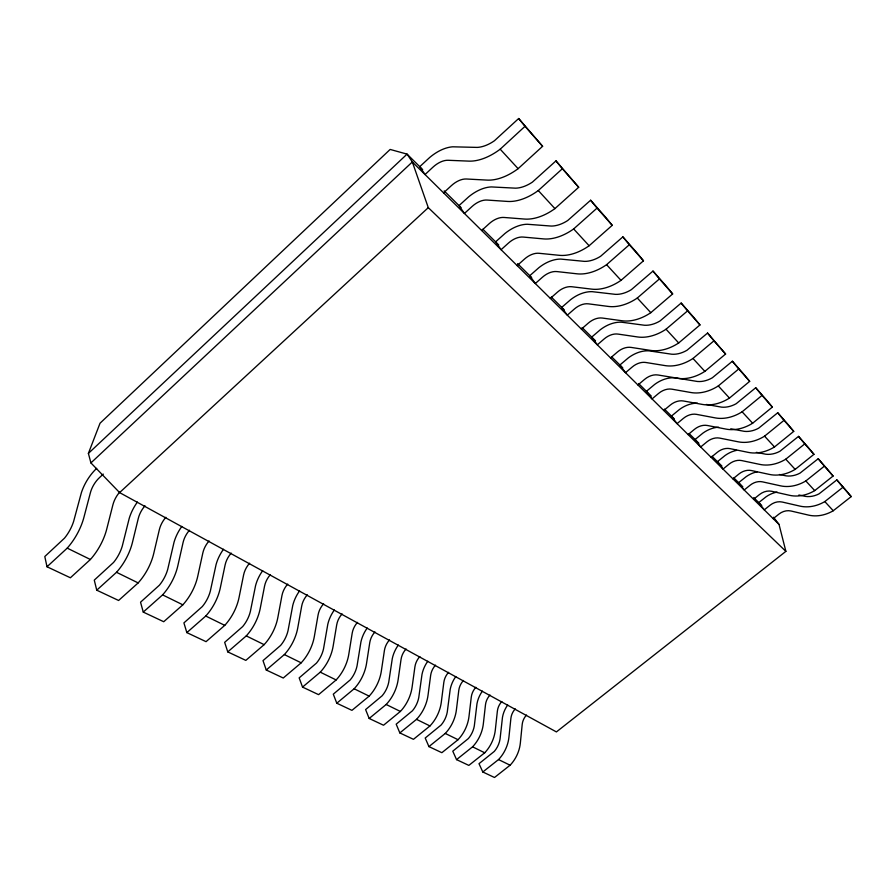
<?xml version="1.0" encoding="UTF-8"?>
<svg xmlns="http://www.w3.org/2000/svg" width="896" height="896" viewBox="0 0 896 896"><rect width="100%" height="100%" fill="white"/><g stroke="black" fill="none" stroke-linecap="round" stroke-linejoin="round"><path stroke-width="1.34" d="M773.55 517.238L779.027 524.429L785.882 551.365L556.405 731.92L119.605 492.598L90.922 462.918L88.39 453.41L100.038 423.214L390.152 149.442L407.075 154.123L422.666 169.579M96.667 468.373L95.043 469.963A33.824 18.48 -58.7 0 0 81.379 492.71L73.662 521.282A28.146 14.986 -59.7 0 1 64.512 538.149L44.8 556.528L47.006 566.765L70.392 577.774L90.395 559.496A42.381 23.106 -59.9 0 0 106.747 529.043L112.907 504.806A18.446 10.315 -58.9 0 1 119.784 492.005M88.39 453.41L407.075 154.123L412.328 161.974L779.027 524.429M90.922 462.918L412.328 161.974L428.288 207.648L785.882 551.365M103.275 474.096L99.422 477.68A18.749 10.248 -58.7 0 0 90.395 492.733L83.944 517.25A43.053 22.926 -59.7 0 1 67.222 548.139L47.006 566.765M518.672 118.507L494.39 140.784A31.147 18.144 -45.5 0 1 477.266 147.403L452.749 146.81A36.534 21.504 -47.4 0 0 429.654 157.517L419.742 166.678L425.04 174.541L432.835 167.272A20.25 11.917 -47.4 0 1 448.09 160.283L468.922 161.123A47.656 27.776 -45.5 0 0 500.192 149.195L525.011 126.325L518.672 118.507L542.606 146.294L518.123 168.672A46.827 27.91 -45.3 0 1 487.133 180.107L466.39 178.998A19.902 11.973 -47.2 0 0 451.27 185.741L443.576 192.853M119.605 492.598L428.288 207.648M555.979 160.888L532.403 182.123A30.005 18.323 -45 0 1 515.603 188.171L491.333 186.928A35.213 21.717 -47 0 0 468.664 196.84L459.021 205.598L464.419 213.461L472.013 206.528A19.51 12.029 -47 0 1 486.976 200.054L507.595 201.432A45.909 28.034 -45 0 0 538.283 190.546L562.374 168.739L555.979 160.888L578.693 187.264L554.926 208.611A45.147 28.112 -44.8 0 1 524.518 219.061L503.989 217.459A19.197 12.074 -46.8 0 0 489.16 223.709L481.667 230.507M165.894 517.294A17.83 10.45 -59.2 0 0 159.331 529.726L153.765 553.37A40.981 23.43 -60.3 0 1 138.163 582.915L118.597 600.477L96.746 590.184L116.514 572.298A41.619 23.296 -60.1 0 0 132.462 542.338L138.286 518.437A18.11 10.394 -59.1 0 1 144.995 505.826M517.171 265.608L524.462 259.09A18.525 12.118 -46.4 0 1 539.022 253.288L559.306 255.315A43.568 28.235 -44.2 0 0 589.131 245.75L612.226 225.333L605.797 217.459L590.621 200.234L567.706 220.528A28.952 18.424 -44.5 0 1 551.23 226.061L527.24 224.258A33.97 21.84 -46.6 0 0 504.986 233.464L495.611 241.853L501.088 249.704L508.469 243.062A18.827 12.107 -46.6 0 1 523.152 237.059L543.558 238.907A44.285 28.19 -44.5 0 0 573.653 228.939L597.05 208.107L590.621 200.234M209.082 540.971A17.259 10.55 -59.6 0 0 202.81 553.056L197.781 576.128A39.682 23.677 -60.7 0 1 182.851 604.822L163.722 621.723L143.259 612.091L162.59 594.888A40.275 23.576 -60.5 0 0 177.822 565.802L183.086 542.472A17.517 10.517 -59.4 0 1 189.493 530.23M550.346 298.39L557.446 292.141A17.909 12.141 -45.9 0 1 571.726 286.731L591.763 289.139A42.112 28.269 -43.7 0 0 621.018 280.358L643.474 260.803L637.034 252.941L622.877 236.869L600.6 256.29A27.955 18.469 -43.9 0 1 584.438 261.374L560.739 259.09A32.827 21.907 -46.1 0 0 538.91 267.658L529.771 275.699L535.304 283.528L542.494 277.166A18.189 12.141 -46.1 0 1 556.909 271.578L577.058 273.818A42.773 28.258 -43.9 0 0 606.581 264.678L629.328 244.742L622.877 236.869M249.614 563.203A16.722 10.618 -59.9 0 0 243.6 574.952L239.053 597.475A38.461 23.845 -61.1 0 1 224.762 625.363L206.046 641.659L186.838 632.61L205.744 616.045A39.01 23.778 -60.9 0 0 220.326 587.787L225.098 565.018A16.968 10.595 -59.7 0 1 231.224 553.112M581.403 329.101L588.325 323.086A17.338 12.13 -45.5 0 1 602.336 318.046L622.115 320.768A40.746 28.235 -43.1 0 0 650.81 312.682L672.65 293.933L666.221 286.093L652.994 271.074L631.31 289.688A27.037 18.469 -43.4 0 1 615.462 294.358L592.066 291.659A31.752 21.907 -45.7 0 0 570.651 299.656L561.736 307.373L567.314 315.168L574.325 309.053A17.595 12.141 -45.7 0 1 588.459 303.845L608.35 306.432A41.362 28.258 -43.4 0 0 637.302 298.032L659.434 278.914L652.994 271.074M262.674 570.718A29.68 19.197 -60.1 0 0 255.573 585.614L250.354 611.542A24.73 15.624 -61.3 0 1 242.704 626.55L224.661 642.342L227.763 651.885L246.266 635.902A37.834 23.912 -61.3 0 0 260.232 608.429L264.544 586.186A16.453 10.64 -60.1 0 1 270.424 574.616M287.728 584.102A16.218 10.651 -60.2 0 0 281.96 595.538L277.838 617.534A37.307 23.946 -61.5 0 1 264.13 644.661L245.818 660.386L227.763 651.885M610.546 357.907L617.299 352.128A16.8 12.107 -45 0 1 631.042 347.402L650.552 350.414A39.469 28.157 -42.5 0 0 678.698 342.955L699.966 324.934L693.549 317.139L681.162 303.061L660.05 320.947A26.186 18.435 -42.8 0 1 644.504 325.248L621.421 322.19A30.744 21.874 -45.2 0 0 600.41 329.661L591.73 337.075L597.33 344.837L604.15 338.946A17.046 12.118 -45.2 0 1 618.016 334.085L637.65 336.963A40.051 28.202 -42.8 0 0 666.042 329.224L687.579 310.878L681.162 303.061M299.555 590.934A28.795 19.242 -60.4 0 0 292.757 605.438L288.008 630.784A24.002 15.68 -61.7 0 1 280.661 645.378L263.01 660.632L266.258 670.006L284.357 654.573A36.725 23.99 -61.7 0 0 297.763 627.85L301.683 606.122A15.96 10.662 -60.4 0 1 307.328 594.843M323.635 603.792A15.747 10.674 -60.6 0 0 318.091 614.925L314.35 636.429A36.232 24.002 -61.9 0 1 301.19 662.827L283.259 678.014L266.258 670.006M637.952 384.989L644.538 379.422A16.285 12.051 -44.5 0 1 658.022 374.998L697.368 381.472A24.618 18.267 -41.5 0 0 712.32 377.798L732.379 361.234L743.322 373.677L749.672 381.36L729.467 398.07A37.15 27.866 -41.2 0 1 702.397 404.432L683.424 400.982A15.814 11.984 -44 0 0 670.197 405.138L663.768 410.502M725.592 354.021L707.56 333.054L686.997 350.258A25.379 18.368 -42.2 0 1 671.754 354.222L648.995 350.851A29.803 21.795 -44.7 0 0 628.376 357.851L619.898 364.997L625.509 372.691L632.173 367.035A16.52 12.074 -44.7 0 1 645.781 362.477L665.146 365.613A38.819 28.09 -42.1 0 0 692.989 358.478L713.966 340.827L725.592 354.021L704.861 371.37A38.27 28.034 -41.8 0 1 677.264 378.246M334.342 610.008A27.966 19.253 -60.8 0 0 327.824 624.142L323.512 648.917A23.318 15.702 -62.1 0 1 316.445 663.13L299.163 677.88L302.534 687.098L320.264 672.168A35.672 24.013 -62.1 0 0 333.144 646.15L336.694 624.904A15.501 10.674 -60.8 0 1 342.115 613.928M357.515 622.373A15.299 10.662 -61 0 0 352.184 633.226L348.802 654.248A35.213 24.013 -62.3 0 1 336.146 679.952L318.584 694.646L302.534 687.098M367.214 628.029A27.182 19.23 -61.2 0 0 360.954 641.816L357.022 666.042A22.68 15.691 -62.6 0 1 350.235 679.896L333.301 694.176L336.784 703.214L354.144 688.778A34.686 24.002 -62.6 0 0 366.542 663.432L369.757 642.656A15.064 10.651 -61.2 0 1 374.976 631.949M676.648 378.034L674.934 377.832A28.918 21.683 -44.2 0 0 654.707 384.395L646.43 391.283L652.042 398.922L658.538 393.456A16.027 12.018 -44.2 0 1 671.888 389.178L690.984 392.538A37.666 27.944 -41.5 0 0 718.301 385.941L738.741 368.95L749.672 381.36M389.536 639.934A14.874 10.64 -61.4 0 0 384.406 650.518L381.338 671.082A34.25 23.99 -62.8 0 1 369.152 696.136L351.949 710.36L336.784 703.214M688.117 434.582L694.4 429.386A15.366 11.906 -43.4 0 1 707.381 425.488L726.074 429.117A36.098 27.675 -40.5 0 0 752.64 423.226L772.341 407.098L766.046 399.482L755.72 387.755L736.165 403.726A23.912 18.155 -40.8 0 1 721.493 407.131L706.462 404.454M398.328 645.075A26.443 19.174 -61.6 0 0 392.302 658.526L388.73 682.237A22.064 15.658 -63 0 1 382.189 695.744L365.602 709.576L369.174 718.469L386.176 704.48A33.757 23.957 -63 0 0 398.126 679.762L401.038 659.434A14.661 10.629 -61.6 0 1 406.067 648.995M697.424 403.155A28.09 21.549 -43.6 0 0 679.526 409.427L671.451 416.08L677.051 423.64L683.402 418.365A15.568 11.95 -43.6 0 1 696.494 414.355L715.322 417.906A36.568 27.776 -40.8 0 0 742.112 411.802L762.048 395.405L772.341 407.098M419.854 656.566A14.47 10.606 -61.8 0 0 414.904 666.882L412.126 687.008A33.342 23.923 -63.2 0 1 400.378 711.446L383.533 725.234L369.174 718.469M711.144 457.33L717.27 452.312A14.941 11.816 -42.8 0 1 730.016 448.638L748.44 452.413A35.101 27.462 -39.7 0 0 774.502 446.958L793.733 431.379L787.483 423.83L777.739 412.765L758.654 428.176A23.24 18.021 -40.1 0 1 744.251 431.334L730.778 428.792M427.806 661.237A25.749 19.107 -62 0 0 422.005 674.374L418.768 697.57A21.493 15.613 -63.5 0 1 412.451 710.763L396.189 724.181L399.84 732.917L416.506 719.354A32.872 23.89 -63.5 0 0 428.03 695.229L430.662 675.338A14.269 10.584 -62 0 1 435.523 665.157M718.581 427.19A27.306 21.403 -43 0 0 702.979 433.07L695.094 439.499L700.672 446.992L706.877 441.896A15.131 11.861 -43 0 1 719.734 438.11L738.27 441.829A35.549 27.563 -40.1 0 0 764.568 436.173L784.011 420.347L793.733 431.379M732.928 478.867L738.92 474.006A14.538 11.726 -42.1 0 1 751.442 470.546L769.586 474.454A34.16 27.227 -38.9 0 0 795.166 469.381L813.949 454.328L807.755 446.846L798.538 436.386L779.901 451.282A22.602 17.875 -39.3 0 1 765.766 454.216L756.414 452.357M448.605 672.325A14.101 10.562 -62.2 0 0 443.822 682.405L441.314 702.106A32.48 23.845 -63.7 0 1 429.968 725.95L413.448 739.323L399.84 732.917M455.795 676.57A25.077 19.018 -62.5 0 0 450.195 689.405L447.25 712.13A20.944 15.546 -64 0 1 441.146 724.998L425.208 738.024L428.926 746.603L445.267 733.443A32.032 23.789 -64 0 0 456.4 709.901L458.774 690.424A13.899 10.539 -62.5 0 1 463.467 680.478M736.546 450.363A26.566 21.235 -42.4 0 0 725.178 455.437L717.461 461.653L723.016 469.078L729.075 464.139A14.728 11.771 -42.4 0 1 741.698 460.578L759.965 464.43A34.586 27.339 -39.3 0 0 785.77 459.189L804.754 443.89L813.949 454.328M753.581 499.285L759.45 494.581A14.168 11.614 -41.3 0 1 771.736 491.299L789.611 495.331A33.264 26.981 -38 0 0 814.722 490.616L833.078 476.034L826.93 468.642L818.205 458.73L799.994 473.144A22.008 17.718 -38.4 0 1 786.128 475.866L779.486 474.499M475.888 687.288A13.742 10.506 -62.7 0 0 471.274 697.133L469 716.419A31.662 23.733 -64.2 0 1 458.046 739.715L441.851 752.696L428.926 746.603M482.384 691.152A24.45 18.906 -63 0 0 476.986 703.696L474.309 725.95A20.429 15.467 -64.5 0 1 468.406 738.517L452.782 751.173L456.546 759.618L472.573 746.827A31.237 23.666 -64.5 0 0 483.336 723.834L485.486 704.76A13.552 10.483 -63 0 1 490.022 695.038M757.355 471.778A25.861 21.045 -41.7 0 0 746.2 476.638L738.651 482.653L744.184 490L750.109 485.218A14.336 11.67 -41.7 0 1 762.507 481.858L780.506 485.834A33.667 27.093 -38.4 0 0 805.829 480.962L824.376 466.155L833.078 476.034M773.192 518.661L778.926 514.102A13.81 11.502 -40.5 0 1 791 511L808.606 515.122A32.424 26.712 -37 0 0 833.258 510.742L851.2 496.608L845.118 489.294L836.842 479.898L819.045 493.853A21.448 17.539 -37.5 0 1 805.426 496.395L798.885 494.984M501.838 701.512A13.395 10.45 -63.2 0 0 497.37 711.133L495.309 730.038A30.89 23.61 -64.8 0 1 484.714 752.786L468.832 765.397L456.546 759.618M507.685 705.018A23.856 18.782 -63.5 0 0 502.477 717.293L500.046 739.099A19.925 15.378 -65.1 0 1 494.334 751.386L479.002 763.683L482.81 771.982L498.534 759.562A30.486 23.531 -65.1 0 0 508.95 737.083L510.888 718.39A13.227 10.416 -63.5 0 1 515.278 708.893M777.09 492.083A25.2 20.854 -40.9 0 0 766.147 496.742L758.766 502.589L764.266 509.846L770.067 505.21A13.966 11.558 -40.9 0 1 782.23 502.04L799.96 506.117A32.805 26.835 -37.5 0 0 824.824 501.581L842.957 487.256L851.2 496.608M526.523 715.053A13.07 10.382 -63.7 0 0 522.2 724.461L520.352 742.986A30.15 23.464 -65.3 0 1 510.093 765.218L494.502 777.493L482.81 771.982M67.222 548.139L90.395 559.496M116.514 572.298L138.163 582.915M162.59 594.888L182.851 604.822M205.744 616.045L224.762 625.363M246.266 635.902L264.13 644.661M284.357 654.573L301.19 662.827M320.264 672.168L336.146 679.952M354.144 688.778L369.152 696.136M386.176 704.48L400.378 711.446M416.506 719.354L429.968 725.95M445.267 733.443L458.046 739.715M472.573 746.827L484.714 752.786M498.534 759.562L510.093 765.218M444.181 190.893L461.048 207.603M482.877 229.23L498.747 244.955M517.597 263.637L531.653 277.558M551.331 297.058L564.222 309.837M582.075 327.522L595.504 340.827M611.845 357.011L622.754 367.83M638.624 383.555L651.314 396.122M664.429 409.114L674.341 418.936M689.226 433.686L698.902 443.274M712.04 456.288L721.963 466.122M733.869 477.915L742.795 486.763M753.715 497.582L761.746 505.534M500.192 149.195L518.123 168.672M538.283 190.546L554.926 208.611M573.653 228.939L589.131 245.75M606.581 264.678L621.018 280.358M637.302 298.032L650.81 312.682M666.042 329.224L678.698 342.955M692.989 358.478L704.861 371.37M718.301 385.941L729.467 398.07M742.112 411.802L752.64 423.226M764.568 436.173L774.502 446.958M785.77 459.189L795.166 469.381M805.829 480.962L814.722 490.616M824.824 501.581L833.258 510.742M525.011 126.325L542.606 146.294M562.374 168.739L578.693 187.264M597.05 208.107L612.226 225.333M629.328 244.742L643.474 260.803M659.434 278.914L672.65 293.933M687.579 310.878L699.966 324.934M836.842 479.898L842.957 487.256M818.205 458.73L824.376 466.155M798.538 436.386L804.754 443.89M777.739 412.765L784.011 420.347M755.72 387.755L762.048 395.405M732.379 361.234L738.741 368.95M707.56 333.054L713.966 340.827M186.838 632.61L183.915 622.899L202.35 606.525A25.502 15.546 -60.9 0 0 210.336 591.102L216.082 564.547A30.61 19.107 -59.7 0 1 223.496 549.259M143.259 612.091L140.538 602.202L159.387 585.211A26.32 15.411 -60.5 0 0 167.72 569.341L174.059 542.136A31.618 18.962 -59.4 0 1 181.832 526.411M96.746 590.184L94.27 580.126L113.546 562.464A27.205 15.232 -60.1 0 0 122.27 546.112L129.259 518.246A32.682 18.76 -59.1 0 1 137.402 502.062"/></g></svg>
